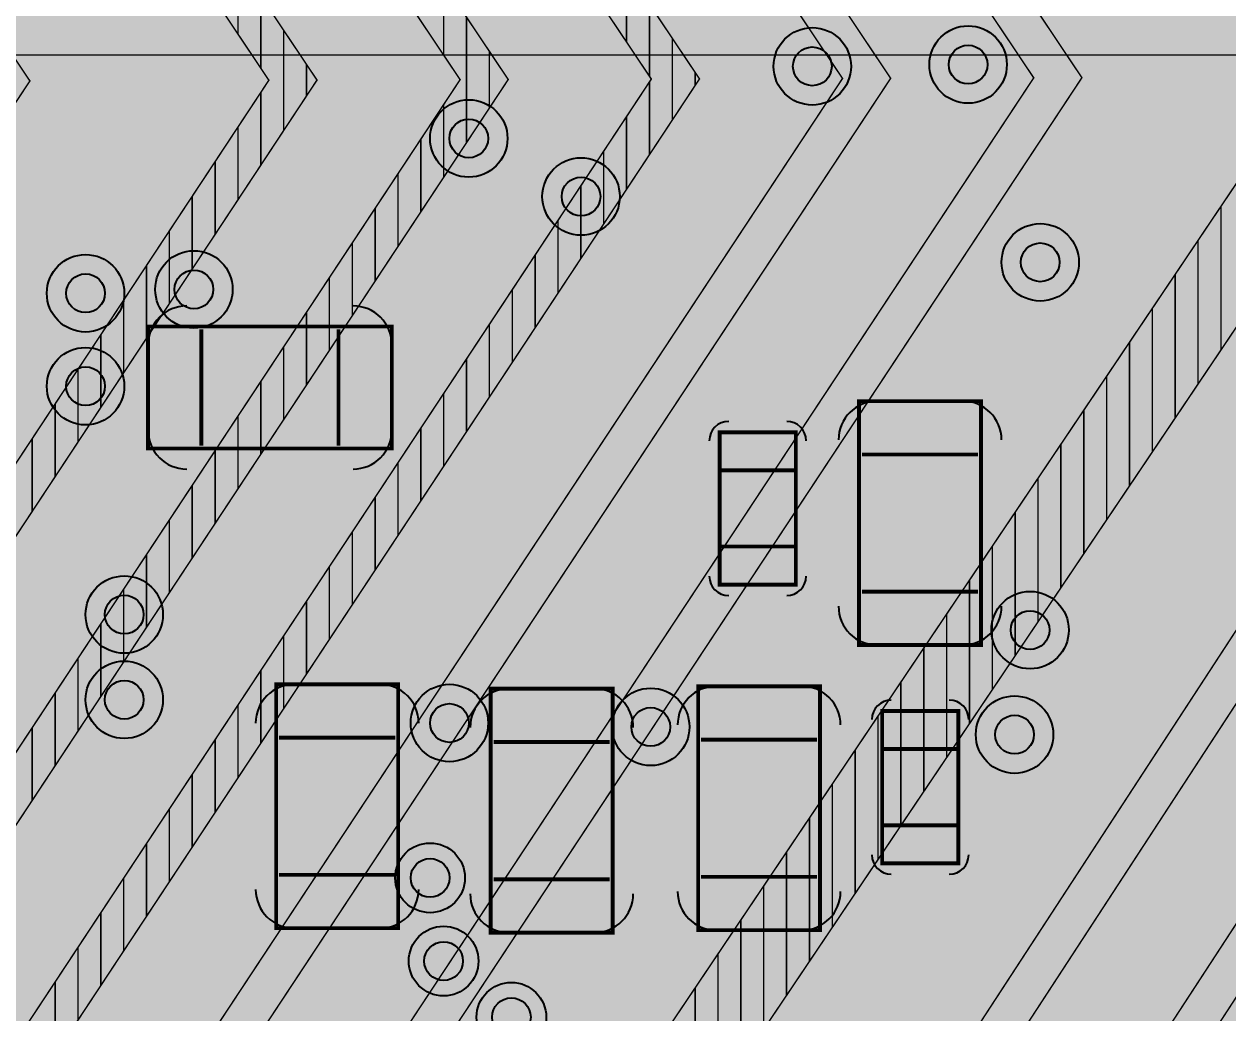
# Model space of a CAD drawing. Extents: x -57 to 2380, y -38 to 1737.
# Drawn here: x 249.1 to 560.1, y 589.1 to 844.5 of the extents above; entities that cross this region are included whole.
import ezdxf

# ---------------------------------------------------------------- set-up
doc = ezdxf.new("R2010")
doc.units = 9
for name, color, linetype, true_color in [('BottomLayer', 7, 'Continuous', 0x0000ff), ('Document', 7, 'Continuous', 0xffffff), ('Hole', 7, 'Continuous', 0x222222), ('Multi-Layer', 7, 'Continuous', 0xc0c0c0), ('TopLayer', 7, 'Continuous', 0xff0000), ('TopSilkLayer', 7, 'Continuous', 0xffff00)]:
    doc.layers.add(name, color=color, linetype=linetype, true_color=true_color)

msp = doc.modelspace()

# ---------------------------------------------------------------- hatches: boundary and pattern name
at = {"layer": 'Document'}
for points in [[(830, 1191.61), (5, 1191.61), (5, 486.61), (830, 486.61)], [(282.5, 907.5), (282.5, 792.5), (342.5, 792.5), (342.5, 907.5)], [(435.14, 770.92), (435.14, 815.92), (410.14, 815.92), (410.14, 770.92)], [(470.14, 770.92), (470.14, 815.92), (445.14, 815.92), (445.14, 770.92)], [(480.14, 815.92), (480.14, 770.92), (505.14, 770.92), (505.14, 815.92)], [(530.14, 815.92), (530.14, 770.92), (555.14, 770.92), (555.14, 815.92)], [(344.29, 733.31), (344.29, 766.97), (280.55, 766.97), (280.55, 733.31)], [(416, 756.08), (382.34, 756.08), (382.34, 692.34), (416, 692.34)], [(549.64, 736.42), (550.89, 736.5), (552.12, 736.74), (553.32, 737.13), (554.45, 737.66), (555.51, 738.33), (556.48, 739.13), (557.34, 740.05), (558.08, 741.07), (558.68, 742.17), (559.15, 743.33), (559.46, 744.55), (559.62, 745.8), (559.62, 747.05), (559.46, 748.3), (559.15, 749.51), (558.68, 750.68), (558.08, 751.78), (557.34, 752.8), (556.48, 753.71), (555.51, 754.51), (554.45, 755.19), (553.32, 755.72), (552.12, 756.11), (550.89, 756.34), (549.64, 756.42), (548.38, 756.34), (547.15, 756.11), (545.96, 755.72), (544.82, 755.19), (543.76, 754.51), (542.79, 753.71), (541.93, 752.8), (541.19, 751.78), (540.59, 750.68), (540.13, 749.51), (539.81, 748.3), (539.66, 747.05), (539.66, 745.8), (539.81, 744.55), (540.13, 743.33), (540.59, 742.17), (541.19, 741.07), (541.93, 740.05), (542.79, 739.13), (543.76, 738.33), (544.82, 737.66), (545.96, 737.13), (547.15, 736.74), (548.38, 736.5)], [(497.94, 747.29), (464.27, 747.29), (464.27, 683.55), (497.94, 683.55)], [(535.58, 728.67), (535.58, 708.98), (561.17, 708.98), (561.17, 728.67)], [(535.58, 691.27), (535.58, 671.58), (561.17, 671.58), (561.17, 691.27)], [(312.64, 610.85), (346.3, 610.85), (346.3, 674.59), (312.64, 674.59)], [(402.79, 673.01), (369.13, 673.01), (369.13, 609.27), (402.79, 609.27)], [(456.36, 673.65), (422.7, 673.65), (422.7, 609.91), (456.36, 609.91)], [(535.58, 653.86), (535.58, 634.18), (561.17, 634.18), (561.17, 653.86)]]:
    msp.add_hatch(color=256, dxfattribs=at).paths.add_polyline_path(points)
at = {"layer": 'TopLayer'}
for points in [[(337.5, 835), (338.1, 834.96), (338.7, 834.85), (339.27, 834.67), (339.82, 834.43), (340.34, 834.11), (340.81, 833.74), (341.24, 833.31), (341.61, 832.84), (341.93, 832.32), (342.17, 831.77), (342.35, 831.19), (342.46, 830.6), (342.5, 830), (342.5, 800), (342.46, 799.4), (342.35, 798.8), (342.17, 798.23), (341.93, 797.67), (341.61, 797.16), (341.24, 796.68), (340.81, 796.26), (340.34, 795.88), (339.82, 795.57), (339.27, 795.32), (338.7, 795.14), (338.1, 795.03), (337.5, 795), (287.5, 795), (286.9, 795.03), (286.3, 795.14), (285.73, 795.32), (285.18, 795.57), (284.66, 795.88), (284.18, 796.26), (283.76, 796.68), (283.38, 797.16), (283.07, 797.67), (282.82, 798.23), (282.64, 798.8), (282.54, 799.4), (282.5, 800), (282.5, 830), (282.54, 830.6), (282.64, 831.19), (282.82, 831.77), (283.07, 832.32), (283.38, 832.84), (283.76, 833.31), (284.18, 833.74), (284.66, 834.11), (285.18, 834.43), (285.73, 834.67), (286.3, 834.85), (286.9, 834.96), (287.5, 835)], [(430.36, 816.08), (430.64, 816.06), (430.91, 816.01), (431.17, 815.93), (431.42, 815.82), (431.65, 815.68), (431.87, 815.51), (432.07, 815.32), (432.23, 815.1), (432.38, 814.86), (432.49, 814.61), (432.57, 814.35), (432.62, 814.08), (432.64, 813.81), (432.64, 803.2), (432.62, 802.92), (432.57, 802.65), (432.49, 802.39), (432.38, 802.14), (432.23, 801.91), (432.07, 801.69), (431.87, 801.5), (431.65, 801.33), (431.42, 801.18), (431.17, 801.07), (430.91, 800.99), (430.64, 800.94), (430.36, 800.92), (414.91, 800.92), (414.64, 800.94), (414.37, 800.99), (414.1, 801.07), (413.85, 801.18), (413.62, 801.33), (413.4, 801.5), (413.21, 801.69), (413.04, 801.91), (412.9, 802.14), (412.78, 802.39), (412.7, 802.65), (412.65, 802.92), (412.64, 803.2), (412.64, 813.81), (412.65, 814.08), (412.7, 814.35), (412.78, 814.61), (412.9, 814.86), (413.04, 815.1), (413.21, 815.32), (413.4, 815.51), (413.62, 815.68), (413.85, 815.82), (414.1, 815.93), (414.37, 816.01), (414.64, 816.06), (414.91, 816.08)], [(465.36, 816.08), (465.64, 816.06), (465.91, 816.01), (466.17, 815.93), (466.42, 815.82), (466.65, 815.68), (466.87, 815.51), (467.07, 815.32), (467.23, 815.1), (467.38, 814.86), (467.49, 814.61), (467.57, 814.35), (467.62, 814.08), (467.64, 813.81), (467.64, 803.2), (467.62, 802.92), (467.57, 802.65), (467.49, 802.39), (467.38, 802.14), (467.23, 801.91), (467.07, 801.69), (466.87, 801.5), (466.65, 801.33), (466.42, 801.18), (466.17, 801.07), (465.91, 800.99), (465.64, 800.94), (465.36, 800.92), (449.91, 800.92), (449.64, 800.94), (449.37, 800.99), (449.1, 801.07), (448.85, 801.18), (448.62, 801.33), (448.4, 801.5), (448.21, 801.69), (448.04, 801.91), (447.9, 802.14), (447.78, 802.39), (447.7, 802.65), (447.65, 802.92), (447.64, 803.2), (447.64, 813.81), (447.65, 814.08), (447.7, 814.35), (447.78, 814.61), (447.9, 814.86), (448.04, 815.1), (448.21, 815.32), (448.4, 815.51), (448.62, 815.68), (448.85, 815.82), (449.1, 815.93), (449.37, 816.01), (449.64, 816.06), (449.91, 816.08)], [(484.91, 800.92), (484.64, 800.94), (484.37, 800.99), (484.1, 801.07), (483.85, 801.18), (483.62, 801.33), (483.4, 801.5), (483.21, 801.69), (483.04, 801.91), (482.9, 802.14), (482.78, 802.39), (482.7, 802.65), (482.65, 802.92), (482.64, 803.2), (482.64, 813.81), (482.65, 814.08), (482.7, 814.35), (482.78, 814.61), (482.9, 814.86), (483.04, 815.1), (483.21, 815.32), (483.4, 815.51), (483.62, 815.68), (483.85, 815.82), (484.1, 815.93), (484.37, 816.01), (484.64, 816.06), (484.91, 816.08), (500.36, 816.08), (500.64, 816.06), (500.91, 816.01), (501.17, 815.93), (501.42, 815.82), (501.65, 815.68), (501.87, 815.51), (502.06, 815.32), (502.23, 815.1), (502.38, 814.86), (502.49, 814.61), (502.57, 814.35), (502.62, 814.08), (502.64, 813.81), (502.64, 803.2), (502.62, 802.92), (502.57, 802.65), (502.49, 802.39), (502.38, 802.14), (502.23, 801.91), (502.06, 801.69), (501.87, 801.5), (501.65, 801.33), (501.42, 801.18), (501.17, 801.07), (500.91, 800.99), (500.64, 800.94), (500.36, 800.92)], [(534.91, 800.92), (534.64, 800.94), (534.37, 800.99), (534.1, 801.07), (533.85, 801.18), (533.62, 801.33), (533.4, 801.5), (533.21, 801.69), (533.04, 801.91), (532.9, 802.14), (532.78, 802.39), (532.7, 802.65), (532.65, 802.92), (532.64, 803.2), (532.64, 813.81), (532.65, 814.08), (532.7, 814.35), (532.78, 814.61), (532.9, 814.86), (533.04, 815.1), (533.21, 815.32), (533.4, 815.51), (533.62, 815.68), (533.85, 815.82), (534.1, 815.93), (534.37, 816.01), (534.64, 816.06), (534.91, 816.08), (550.36, 816.08), (550.64, 816.06), (550.91, 816.01), (551.17, 815.93), (551.42, 815.82), (551.65, 815.68), (551.87, 815.51), (552.06, 815.32), (552.23, 815.1), (552.38, 814.86), (552.49, 814.61), (552.57, 814.35), (552.62, 814.08), (552.64, 813.81), (552.64, 803.2), (552.62, 802.92), (552.57, 802.65), (552.49, 802.39), (552.38, 802.14), (552.23, 801.91), (552.06, 801.69), (551.87, 801.5), (551.65, 801.33), (551.42, 801.18), (551.17, 801.07), (550.91, 800.99), (550.64, 800.94), (550.36, 800.92)], [(430.36, 785.92), (430.64, 785.91), (430.91, 785.86), (431.17, 785.78), (431.42, 785.66), (431.65, 785.52), (431.87, 785.35), (432.07, 785.16), (432.23, 784.94), (432.38, 784.71), (432.49, 784.46), (432.57, 784.19), (432.62, 783.92), (432.64, 783.65), (432.64, 773.04), (432.62, 772.77), (432.57, 772.5), (432.49, 772.23), (432.38, 771.98), (432.23, 771.75), (432.07, 771.53), (431.87, 771.34), (431.65, 771.17), (431.42, 771.03), (431.17, 770.91), (430.91, 770.83), (430.64, 770.78), (430.36, 770.77), (414.91, 770.77), (414.64, 770.78), (414.37, 770.83), (414.1, 770.91), (413.85, 771.03), (413.62, 771.17), (413.4, 771.34), (413.21, 771.53), (413.04, 771.75), (412.9, 771.98), (412.78, 772.23), (412.7, 772.5), (412.65, 772.77), (412.64, 773.04), (412.64, 783.65), (412.65, 783.92), (412.7, 784.19), (412.78, 784.46), (412.9, 784.71), (413.04, 784.94), (413.21, 785.16), (413.4, 785.35), (413.62, 785.52), (413.85, 785.66), (414.1, 785.78), (414.37, 785.86), (414.64, 785.91), (414.91, 785.92)], [(465.36, 785.92), (465.64, 785.91), (465.91, 785.86), (466.17, 785.78), (466.42, 785.66), (466.65, 785.52), (466.87, 785.35), (467.07, 785.16), (467.23, 784.94), (467.38, 784.71), (467.49, 784.46), (467.57, 784.19), (467.62, 783.92), (467.64, 783.65), (467.64, 773.04), (467.62, 772.77), (467.57, 772.5), (467.49, 772.23), (467.38, 771.98), (467.23, 771.75), (467.07, 771.53), (466.87, 771.34), (466.65, 771.17), (466.42, 771.03), (466.17, 770.91), (465.91, 770.83), (465.64, 770.78), (465.36, 770.77), (449.91, 770.77), (449.64, 770.78), (449.37, 770.83), (449.1, 770.91), (448.85, 771.03), (448.62, 771.17), (448.4, 771.34), (448.21, 771.53), (448.04, 771.75), (447.9, 771.98), (447.78, 772.23), (447.7, 772.5), (447.65, 772.77), (447.64, 773.04), (447.64, 783.65), (447.65, 783.92), (447.7, 784.19), (447.78, 784.46), (447.9, 784.71), (448.04, 784.94), (448.21, 785.16), (448.4, 785.35), (448.62, 785.52), (448.85, 785.66), (449.1, 785.78), (449.37, 785.86), (449.64, 785.91), (449.91, 785.92)], [(484.91, 770.77), (484.64, 770.78), (484.37, 770.83), (484.1, 770.91), (483.85, 771.03), (483.62, 771.17), (483.4, 771.34), (483.21, 771.53), (483.04, 771.75), (482.9, 771.98), (482.78, 772.23), (482.7, 772.5), (482.65, 772.77), (482.64, 773.04), (482.64, 783.65), (482.65, 783.92), (482.7, 784.19), (482.78, 784.46), (482.9, 784.71), (483.04, 784.94), (483.21, 785.16), (483.4, 785.35), (483.62, 785.52), (483.85, 785.66), (484.1, 785.78), (484.37, 785.86), (484.64, 785.91), (484.91, 785.92), (500.36, 785.92), (500.64, 785.91), (500.91, 785.86), (501.17, 785.78), (501.42, 785.66), (501.65, 785.52), (501.87, 785.35), (502.06, 785.16), (502.23, 784.94), (502.38, 784.71), (502.49, 784.46), (502.57, 784.19), (502.62, 783.92), (502.64, 783.65), (502.64, 773.04), (502.62, 772.77), (502.57, 772.5), (502.49, 772.23), (502.38, 771.98), (502.23, 771.75), (502.06, 771.53), (501.87, 771.34), (501.65, 771.17), (501.42, 771.03), (501.17, 770.91), (500.91, 770.83), (500.64, 770.78), (500.36, 770.77)], [(534.91, 770.77), (534.64, 770.78), (534.37, 770.83), (534.1, 770.91), (533.85, 771.03), (533.62, 771.17), (533.4, 771.34), (533.21, 771.53), (533.04, 771.75), (532.9, 771.98), (532.78, 772.23), (532.7, 772.5), (532.65, 772.77), (532.64, 773.04), (532.64, 783.65), (532.65, 783.92), (532.7, 784.19), (532.78, 784.46), (532.9, 784.71), (533.04, 784.94), (533.21, 785.16), (533.4, 785.35), (533.62, 785.52), (533.85, 785.66), (534.1, 785.78), (534.37, 785.86), (534.64, 785.91), (534.91, 785.92), (550.36, 785.92), (550.64, 785.91), (550.91, 785.86), (551.17, 785.78), (551.42, 785.66), (551.65, 785.52), (551.87, 785.35), (552.06, 785.16), (552.23, 784.94), (552.38, 784.71), (552.49, 784.46), (552.57, 784.19), (552.62, 783.92), (552.64, 783.65), (552.64, 773.04), (552.62, 772.77), (552.57, 772.5), (552.49, 772.23), (552.38, 771.98), (552.23, 771.75), (552.06, 771.53), (551.87, 771.34), (551.65, 771.17), (551.42, 771.03), (551.17, 770.91), (550.91, 770.83), (550.64, 770.78), (550.36, 770.77)], [(275.24, 762.24), (275.26, 762.66), (275.34, 763.06), (275.46, 763.46), (275.63, 763.83), (275.84, 764.19), (276.1, 764.51), (276.39, 764.81), (276.72, 765.06), (277.07, 765.28), (277.45, 765.45), (277.84, 765.57), (278.25, 765.64), (278.66, 765.67), (299.21, 765.67), (299.62, 765.64), (300.03, 765.57), (300.43, 765.45), (300.8, 765.28), (301.16, 765.06), (301.48, 764.81), (301.78, 764.51), (302.03, 764.19), (302.24, 763.83), (302.41, 763.46), (302.54, 763.06), (302.61, 762.66), (302.64, 762.24), (302.64, 739.09), (302.61, 738.68), (302.54, 738.27), (302.41, 737.88), (302.24, 737.5), (302.03, 737.15), (301.78, 736.82), (301.48, 736.53), (301.16, 736.27), (300.8, 736.06), (300.43, 735.89), (300.03, 735.77), (299.62, 735.69), (299.21, 735.67), (278.66, 735.67), (278.25, 735.69), (277.84, 735.77), (277.45, 735.89), (277.07, 736.06), (276.72, 736.27), (276.39, 736.53), (276.1, 736.82), (275.84, 737.15), (275.63, 737.5), (275.46, 737.88), (275.34, 738.27), (275.26, 738.68), (275.24, 739.09)], [(322.64, 762.24), (322.66, 762.66), (322.74, 763.06), (322.86, 763.46), (323.03, 763.83), (323.24, 764.19), (323.5, 764.51), (323.79, 764.81), (324.12, 765.06), (324.47, 765.28), (324.85, 765.45), (325.24, 765.57), (325.65, 765.64), (326.06, 765.67), (346.61, 765.67), (347.03, 765.64), (347.43, 765.57), (347.83, 765.45), (348.21, 765.28), (348.56, 765.06), (348.88, 764.81), (349.18, 764.51), (349.43, 764.19), (349.65, 763.83), (349.82, 763.46), (349.94, 763.06), (350.01, 762.66), (350.04, 762.24), (350.04, 739.09), (350.01, 738.68), (349.94, 738.27), (349.82, 737.88), (349.65, 737.5), (349.43, 737.15), (349.18, 736.82), (348.88, 736.53), (348.56, 736.27), (348.21, 736.06), (347.83, 735.89), (347.43, 735.77), (347.03, 735.69), (346.61, 735.67), (326.06, 735.67), (325.65, 735.69), (325.24, 735.77), (324.85, 735.89), (324.47, 736.06), (324.12, 736.27), (323.79, 736.53), (323.5, 736.82), (323.24, 737.15), (323.03, 737.5), (322.86, 737.88), (322.74, 738.27), (322.66, 738.68), (322.64, 739.09)], [(387.06, 734.42), (386.65, 734.45), (386.24, 734.52), (385.85, 734.65), (385.47, 734.82), (385.12, 735.03), (384.79, 735.29), (384.5, 735.58), (384.24, 735.9), (384.03, 736.26), (383.86, 736.63), (383.74, 737.03), (383.66, 737.44), (383.64, 737.85), (383.64, 758.4), (383.66, 758.81), (383.74, 759.22), (383.86, 759.61), (384.03, 759.99), (384.24, 760.35), (384.5, 760.67), (384.79, 760.96), (385.12, 761.22), (385.47, 761.43), (385.85, 761.6), (386.24, 761.73), (386.65, 761.8), (387.06, 761.83), (410.21, 761.83), (410.62, 761.8), (411.03, 761.73), (411.43, 761.6), (411.8, 761.43), (412.16, 761.22), (412.48, 760.96), (412.78, 760.67), (413.03, 760.35), (413.24, 759.99), (413.41, 759.61), (413.54, 759.22), (413.61, 758.81), (413.64, 758.4), (413.64, 737.85), (413.61, 737.44), (413.54, 737.03), (413.41, 736.63), (413.24, 736.26), (413.03, 735.9), (412.78, 735.58), (412.48, 735.29), (412.16, 735.03), (411.8, 734.82), (411.43, 734.65), (411.03, 734.52), (410.62, 734.45), (410.21, 734.42)], [(469, 725.64), (468.59, 725.66), (468.18, 725.74), (467.78, 725.86), (467.41, 726.03), (467.05, 726.24), (466.73, 726.5), (466.44, 726.79), (466.18, 727.12), (465.97, 727.47), (465.8, 727.85), (465.67, 728.24), (465.6, 728.65), (465.57, 729.06), (465.57, 749.61), (465.6, 750.03), (465.67, 750.43), (465.8, 750.83), (465.97, 751.2), (466.18, 751.56), (466.44, 751.88), (466.73, 752.18), (467.05, 752.43), (467.41, 752.65), (467.78, 752.82), (468.18, 752.94), (468.59, 753.01), (469, 753.04), (492.15, 753.04), (492.56, 753.01), (492.97, 752.94), (493.36, 752.82), (493.74, 752.65), (494.09, 752.43), (494.42, 752.18), (494.71, 751.88), (494.97, 751.56), (495.18, 751.2), (495.35, 750.83), (495.47, 750.43), (495.55, 750.03), (495.57, 749.61), (495.57, 729.06), (495.55, 728.65), (495.47, 728.24), (495.35, 727.85), (495.18, 727.47), (494.97, 727.12), (494.71, 726.79), (494.42, 726.5), (494.09, 726.24), (493.74, 726.03), (493.36, 725.86), (492.97, 725.74), (492.56, 725.66), (492.15, 725.64)], [(430.91, 726.92), (430.64, 726.94), (430.37, 726.99), (430.1, 727.07), (429.85, 727.18), (429.62, 727.33), (429.4, 727.5), (429.21, 727.69), (429.04, 727.91), (428.9, 728.14), (428.78, 728.39), (428.7, 728.65), (428.65, 728.92), (428.64, 729.2), (428.64, 739.81), (428.65, 740.08), (428.7, 740.35), (428.78, 740.61), (428.9, 740.86), (429.04, 741.1), (429.21, 741.32), (429.4, 741.51), (429.62, 741.68), (429.85, 741.82), (430.1, 741.93), (430.37, 742.02), (430.64, 742.06), (430.91, 742.08), (446.36, 742.08), (446.64, 742.06), (446.91, 742.02), (447.17, 741.93), (447.42, 741.82), (447.65, 741.68), (447.87, 741.51), (448.07, 741.32), (448.23, 741.1), (448.38, 740.86), (448.49, 740.61), (448.57, 740.35), (448.62, 740.08), (448.64, 739.81), (448.64, 729.2), (448.62, 728.92), (448.57, 728.65), (448.49, 728.39), (448.38, 728.14), (448.23, 727.91), (448.07, 727.69), (447.87, 727.5), (447.65, 727.33), (447.42, 727.18), (447.17, 727.07), (446.91, 726.99), (446.64, 726.94), (446.36, 726.92)], [(569.64, 729.65), (569.64, 708), (529.64, 708), (529.64, 729.65)], [(387.06, 687.02), (386.65, 687.05), (386.24, 687.12), (385.85, 687.24), (385.47, 687.41), (385.12, 687.63), (384.79, 687.88), (384.5, 688.18), (384.24, 688.5), (384.03, 688.86), (383.86, 689.23), (383.74, 689.63), (383.66, 690.03), (383.64, 690.45), (383.64, 711), (383.66, 711.41), (383.74, 711.82), (383.86, 712.21), (384.03, 712.59), (384.24, 712.94), (384.5, 713.27), (384.79, 713.56), (385.12, 713.82), (385.47, 714.03), (385.85, 714.2), (386.24, 714.32), (386.65, 714.4), (387.06, 714.42), (410.21, 714.42), (410.62, 714.4), (411.03, 714.32), (411.43, 714.2), (411.8, 714.03), (412.16, 713.82), (412.48, 713.56), (412.78, 713.27), (413.03, 712.94), (413.24, 712.59), (413.41, 712.21), (413.54, 711.82), (413.61, 711.41), (413.64, 711), (413.64, 690.45), (413.61, 690.03), (413.54, 689.63), (413.41, 689.23), (413.24, 688.86), (413.03, 688.5), (412.78, 688.18), (412.48, 687.88), (412.16, 687.63), (411.8, 687.41), (411.43, 687.24), (411.03, 687.12), (410.62, 687.05), (410.21, 687.02)], [(430.91, 696.77), (430.64, 696.78), (430.37, 696.83), (430.1, 696.91), (429.85, 697.03), (429.62, 697.17), (429.4, 697.34), (429.21, 697.53), (429.04, 697.75), (428.9, 697.98), (428.78, 698.23), (428.7, 698.5), (428.65, 698.77), (428.64, 699.04), (428.64, 709.65), (428.65, 709.92), (428.7, 710.19), (428.78, 710.46), (428.9, 710.71), (429.04, 710.94), (429.21, 711.16), (429.4, 711.35), (429.62, 711.52), (429.85, 711.66), (430.1, 711.78), (430.37, 711.86), (430.64, 711.91), (430.91, 711.92), (446.36, 711.92), (446.64, 711.91), (446.91, 711.86), (447.17, 711.78), (447.42, 711.66), (447.65, 711.52), (447.87, 711.35), (448.07, 711.16), (448.23, 710.94), (448.38, 710.71), (448.49, 710.46), (448.57, 710.19), (448.62, 709.92), (448.64, 709.65), (448.64, 699.04), (448.62, 698.77), (448.57, 698.5), (448.49, 698.23), (448.38, 697.98), (448.23, 697.75), (448.07, 697.53), (447.87, 697.34), (447.65, 697.17), (447.42, 697.03), (447.17, 696.91), (446.91, 696.83), (446.64, 696.78), (446.36, 696.77)], [(469, 678.23), (468.59, 678.26), (468.18, 678.33), (467.78, 678.46), (467.41, 678.63), (467.05, 678.84), (466.73, 679.1), (466.44, 679.39), (466.18, 679.71), (465.97, 680.07), (465.8, 680.45), (465.67, 680.84), (465.6, 681.25), (465.57, 681.66), (465.57, 702.21), (465.6, 702.62), (465.67, 703.03), (465.8, 703.43), (465.97, 703.8), (466.18, 704.16), (466.44, 704.48), (466.73, 704.77), (467.05, 705.03), (467.41, 705.24), (467.78, 705.41), (468.18, 705.54), (468.59, 705.61), (469, 705.64), (492.15, 705.64), (492.56, 705.61), (492.97, 705.54), (493.36, 705.41), (493.74, 705.24), (494.09, 705.03), (494.42, 704.77), (494.71, 704.48), (494.97, 704.16), (495.18, 703.8), (495.35, 703.43), (495.47, 703.03), (495.55, 702.62), (495.57, 702.21), (495.57, 681.66), (495.55, 681.25), (495.47, 680.84), (495.35, 680.45), (495.18, 680.07), (494.97, 679.71), (494.71, 679.39), (494.42, 679.1), (494.09, 678.84), (493.74, 678.63), (493.36, 678.46), (492.97, 678.33), (492.56, 678.26), (492.15, 678.23)], [(569.64, 692.25), (569.64, 670.6), (529.64, 670.6), (529.64, 692.25)], [(341.57, 679.9), (341.99, 679.88), (342.39, 679.8), (342.79, 679.68), (343.17, 679.51), (343.52, 679.29), (343.85, 679.04), (344.14, 678.75), (344.39, 678.42), (344.61, 678.07), (344.78, 677.69), (344.9, 677.29), (344.97, 676.89), (345, 676.48), (345, 655.92), (344.97, 655.51), (344.9, 655.1), (344.78, 654.71), (344.61, 654.33), (344.39, 653.98), (344.14, 653.65), (343.85, 653.36), (343.52, 653.11), (343.17, 652.89), (342.79, 652.72), (342.39, 652.6), (341.99, 652.52), (341.57, 652.5), (318.42, 652.5), (318.01, 652.52), (317.6, 652.6), (317.21, 652.72), (316.83, 652.89), (316.48, 653.11), (316.15, 653.36), (315.86, 653.65), (315.61, 653.98), (315.39, 654.33), (315.22, 654.71), (315.1, 655.1), (315.02, 655.51), (315, 655.92), (315, 676.48), (315.02, 676.89), (315.1, 677.29), (315.22, 677.69), (315.39, 678.07), (315.61, 678.42), (315.86, 678.75), (316.15, 679.04), (316.48, 679.29), (316.83, 679.51), (317.21, 679.68), (317.6, 679.8), (318.01, 679.88), (318.42, 679.9)], [(373.85, 651.36), (373.44, 651.39), (373.03, 651.46), (372.64, 651.58), (372.26, 651.75), (371.9, 651.97), (371.58, 652.22), (371.29, 652.51), (371.03, 652.84), (370.82, 653.19), (370.65, 653.57), (370.52, 653.97), (370.45, 654.37), (370.42, 654.79), (370.42, 675.34), (370.45, 675.75), (370.52, 676.16), (370.65, 676.55), (370.82, 676.93), (371.03, 677.28), (371.29, 677.61), (371.58, 677.9), (371.9, 678.16), (372.26, 678.37), (372.64, 678.54), (373.03, 678.66), (373.44, 678.74), (373.85, 678.76), (397, 678.76), (397.41, 678.74), (397.82, 678.66), (398.21, 678.54), (398.59, 678.37), (398.94, 678.16), (399.27, 677.9), (399.56, 677.61), (399.82, 677.28), (400.03, 676.93), (400.2, 676.55), (400.32, 676.16), (400.4, 675.75), (400.42, 675.34), (400.42, 654.79), (400.4, 654.37), (400.32, 653.97), (400.2, 653.57), (400.03, 653.19), (399.82, 652.84), (399.56, 652.51), (399.27, 652.22), (398.94, 651.97), (398.59, 651.75), (398.21, 651.58), (397.82, 651.46), (397.41, 651.39), (397, 651.36)], [(427.42, 652), (427.01, 652.02), (426.6, 652.1), (426.21, 652.22), (425.83, 652.39), (425.48, 652.61), (425.15, 652.86), (424.86, 653.15), (424.61, 653.48), (424.39, 653.83), (424.22, 654.21), (424.1, 654.6), (424.02, 655.01), (424, 655.42), (424, 675.98), (424.02, 676.39), (424.1, 676.79), (424.22, 677.19), (424.39, 677.57), (424.61, 677.92), (424.86, 678.25), (425.15, 678.54), (425.48, 678.79), (425.83, 679.01), (426.21, 679.18), (426.6, 679.3), (427.01, 679.38), (427.42, 679.4), (450.57, 679.4), (450.99, 679.38), (451.39, 679.3), (451.79, 679.18), (452.17, 679.01), (452.52, 678.79), (452.85, 678.54), (453.14, 678.25), (453.39, 677.92), (453.61, 677.57), (453.78, 677.19), (453.9, 676.79), (453.97, 676.39), (454, 675.98), (454, 655.42), (453.97, 655.01), (453.9, 654.6), (453.78, 654.21), (453.61, 653.83), (453.39, 653.48), (453.14, 653.15), (452.85, 652.86), (452.52, 652.61), (452.17, 652.39), (451.79, 652.22), (451.39, 652.1), (450.99, 652.02), (450.57, 652)], [(488.36, 670.08), (488.64, 670.06), (488.91, 670.02), (489.17, 669.93), (489.42, 669.82), (489.65, 669.68), (489.87, 669.51), (490.07, 669.32), (490.23, 669.1), (490.38, 668.86), (490.49, 668.61), (490.57, 668.35), (490.62, 668.08), (490.64, 667.81), (490.64, 657.2), (490.62, 656.92), (490.57, 656.65), (490.49, 656.39), (490.38, 656.14), (490.23, 655.91), (490.07, 655.69), (489.87, 655.5), (489.65, 655.33), (489.42, 655.18), (489.17, 655.07), (488.91, 654.99), (488.64, 654.94), (488.36, 654.92), (472.91, 654.92), (472.64, 654.94), (472.37, 654.99), (472.1, 655.07), (471.85, 655.18), (471.62, 655.33), (471.4, 655.5), (471.21, 655.69), (471.04, 655.91), (470.9, 656.14), (470.78, 656.39), (470.7, 656.65), (470.65, 656.92), (470.64, 657.2), (470.64, 667.81), (470.65, 668.08), (470.7, 668.35), (470.78, 668.61), (470.9, 668.86), (471.04, 669.1), (471.21, 669.32), (471.4, 669.51), (471.62, 669.68), (471.85, 669.82), (472.1, 669.93), (472.37, 670.02), (472.64, 670.06), (472.91, 670.08)], [(569.64, 654.85), (569.64, 633.2), (529.64, 633.2), (529.64, 654.85)], [(488.36, 639.92), (488.64, 639.91), (488.91, 639.86), (489.17, 639.78), (489.42, 639.66), (489.65, 639.52), (489.87, 639.35), (490.07, 639.16), (490.23, 638.94), (490.38, 638.71), (490.49, 638.46), (490.57, 638.19), (490.62, 637.92), (490.64, 637.65), (490.64, 627.04), (490.62, 626.77), (490.57, 626.5), (490.49, 626.23), (490.38, 625.98), (490.23, 625.75), (490.07, 625.53), (489.87, 625.34), (489.65, 625.17), (489.42, 625.03), (489.17, 624.91), (488.91, 624.83), (488.64, 624.78), (488.36, 624.77), (472.91, 624.77), (472.64, 624.78), (472.37, 624.83), (472.1, 624.91), (471.85, 625.03), (471.62, 625.17), (471.4, 625.34), (471.21, 625.53), (471.04, 625.75), (470.9, 625.98), (470.78, 626.23), (470.7, 626.5), (470.65, 626.77), (470.64, 627.04), (470.64, 637.65), (470.65, 637.92), (470.7, 638.19), (470.78, 638.46), (470.9, 638.71), (471.04, 638.94), (471.21, 639.16), (471.4, 639.35), (471.62, 639.52), (471.85, 639.66), (472.1, 639.78), (472.37, 639.86), (472.64, 639.91), (472.91, 639.92)], [(341.57, 632.5), (341.99, 632.47), (342.39, 632.4), (342.79, 632.28), (343.17, 632.11), (343.52, 631.89), (343.85, 631.64), (344.14, 631.34), (344.39, 631.02), (344.61, 630.67), (344.78, 630.29), (344.9, 629.89), (344.97, 629.49), (345, 629.07), (345, 608.52), (344.97, 608.11), (344.9, 607.7), (344.78, 607.31), (344.61, 606.93), (344.39, 606.58), (344.14, 606.25), (343.85, 605.96), (343.52, 605.7), (343.17, 605.49), (342.79, 605.32), (342.39, 605.2), (341.99, 605.12), (341.57, 605.1), (318.42, 605.1), (318.01, 605.12), (317.6, 605.2), (317.21, 605.32), (316.83, 605.49), (316.48, 605.7), (316.15, 605.96), (315.86, 606.25), (315.61, 606.58), (315.39, 606.93), (315.22, 607.31), (315.1, 607.7), (315.02, 608.11), (315, 608.52), (315, 629.07), (315.02, 629.49), (315.1, 629.89), (315.22, 630.29), (315.39, 630.67), (315.61, 631.02), (315.86, 631.34), (316.15, 631.64), (316.48, 631.89), (316.83, 632.11), (317.21, 632.28), (317.6, 632.4), (318.01, 632.47), (318.42, 632.5)], [(373.85, 603.96), (373.44, 603.98), (373.03, 604.06), (372.64, 604.18), (372.26, 604.35), (371.9, 604.57), (371.58, 604.82), (371.29, 605.11), (371.03, 605.44), (370.82, 605.79), (370.65, 606.17), (370.52, 606.56), (370.45, 606.97), (370.42, 607.38), (370.42, 627.94), (370.45, 628.35), (370.52, 628.76), (370.65, 629.15), (370.82, 629.53), (371.03, 629.88), (371.29, 630.21), (371.58, 630.5), (371.9, 630.75), (372.26, 630.97), (372.64, 631.14), (373.03, 631.26), (373.44, 631.34), (373.85, 631.36), (397, 631.36), (397.41, 631.34), (397.82, 631.26), (398.21, 631.14), (398.59, 630.97), (398.94, 630.75), (399.27, 630.5), (399.56, 630.21), (399.82, 629.88), (400.03, 629.53), (400.2, 629.15), (400.32, 628.76), (400.4, 628.35), (400.42, 627.94), (400.42, 607.38), (400.4, 606.97), (400.32, 606.56), (400.2, 606.17), (400.03, 605.79), (399.82, 605.44), (399.56, 605.11), (399.27, 604.82), (398.94, 604.57), (398.59, 604.35), (398.21, 604.18), (397.82, 604.06), (397.41, 603.98), (397, 603.96)], [(427.42, 604.6), (427.01, 604.62), (426.6, 604.7), (426.21, 604.82), (425.83, 604.99), (425.48, 605.2), (425.15, 605.46), (424.86, 605.75), (424.61, 606.08), (424.39, 606.43), (424.22, 606.81), (424.1, 607.2), (424.02, 607.61), (424, 608.02), (424, 628.57), (424.02, 628.99), (424.1, 629.39), (424.22, 629.79), (424.39, 630.17), (424.61, 630.52), (424.86, 630.84), (425.15, 631.14), (425.48, 631.39), (425.83, 631.61), (426.21, 631.78), (426.6, 631.9), (427.01, 631.97), (427.42, 632), (450.57, 632), (450.99, 631.97), (451.39, 631.9), (451.79, 631.78), (452.17, 631.61), (452.52, 631.39), (452.85, 631.14), (453.14, 630.84), (453.39, 630.52), (453.61, 630.17), (453.78, 629.79), (453.9, 629.39), (453.97, 628.99), (454, 628.57), (454, 608.02), (453.97, 607.61), (453.9, 607.2), (453.78, 606.81), (453.61, 606.43), (453.39, 606.08), (453.14, 605.75), (452.85, 605.46), (452.52, 605.2), (452.17, 604.99), (451.79, 604.82), (451.39, 604.7), (450.99, 604.62), (450.57, 604.6)]]:
    msp.add_hatch(color=256, dxfattribs=at).paths.add_polyline_path(points)

# ---------------------------------------------------------------- linework, layer by layer
at = {"layer": 'BottomLayer'}
for points, const_width in [([(511.64, 783), (463, 783), (458, 778), (385, 778), (365, 778), (359.5, 783.5), (339, 804), (339, 836), (339, 921), (356, 938)], 12), ([(275, 670), (275, 692), (262.98, 692)], 25)]:
    msp.add_lwpolyline(points, dxfattribs=dict(at, const_width=const_width))
at = {"layer": 'Document'}
for points, const_width in [([(5.07, 1381.71), (374.19, 830.22), (9.05, 277.28)], 0.39), ([(-0.54, 281.55), (361.76, 830.18), (-0.54, 1371.48)], 0.39), ([(66.36, 308.21), (411.16, 830.34), (62.8, 1350.78)], 0.39), ([(82.19, 1340.42), (423.6, 830.38), (85.61, 318.57)], 0.39), ([(127.21, 549.66), (156.73, 594.37), (168.54, 612.26), (180.36, 630.15), (192.17, 648.03), (203.98, 665.92), (221.69, 692.75), (233.51, 710.63), (245.32, 728.52), (257.13, 746.41), (268.94, 764.29), (286.65, 791.12), (298.47, 809.01), (310.28, 826.89), (312.35, 830.04), (-0.54, 1297.52)], 0.39), ([(319.35, 442.31), (579.8, 829.38), (313.82, 1224.54)], 0.39), ([(263.03, 587.24), (268.94, 596.18), (274.84, 605.12), (280.75, 614.06), (423.6, 830.38), (404.76, 858.51), (392.95, 876.16), (381.14, 893.81), (369.33, 911.45), (357.52, 929.1), (327.99, 973.21), (316.18, 990.85), (286.65, 1034.97), (268.94, 1061.43), (257.13, 1079.08), (227.6, 1123.19)], 0.39), ([(74.06, 1093.63), (91.77, 1067.16), (97.68, 1058.34), (115.4, 1031.87), (133.11, 1005.41), (139.02, 996.58), (150.83, 978.94), (156.73, 970.12), (174.45, 943.65), (180.36, 934.83), (192.17, 917.18), (198.07, 908.36), (215.79, 881.89), (221.69, 873.07), (233.51, 855.42), (250.62, 829.85), (250.62, 829.85), (56.34, 535.65)], 0.39), ([(404.76, 1089.43), (579.8, 829.38), (564.21, 806.22), (546.5, 779.89), (540.59, 771.12), (522.87, 744.79), (516.97, 736.01), (499.25, 709.68), (481.54, 683.35), (463.82, 657.02), (446.1, 630.69), (428.39, 604.36), (410.67, 578.03), (392.95, 551.7), (375.24, 525.37), (357.52, 499.04), (351.62, 490.27), (333.9, 463.94), (319.35, 442.31), (344.23, 442.32)], 0.39), ([(239.41, 1086.93), (257.13, 1060.46), (268.94, 1042.81), (286.65, 1016.35), (304.37, 989.88), (322.09, 963.41), (339.8, 936.94), (345.71, 928.12), (357.52, 910.48), (375.24, 884.01), (392.95, 857.54), (410.67, 831.07), (411.16, 830.34), (410.67, 829.59), (392.95, 802.76), (375.24, 775.93), (369.33, 766.99), (357.52, 749.11), (316.18, 686.51), (298.47, 659.68), (280.75, 632.86), (263.03, 606.03), (257.13, 597.09), (245.32, 579.2)], 0.39), ([(209.88, 581.41), (227.6, 608.23), (268.94, 670.83), (280.75, 688.72), (322.09, 751.32), (374.19, 830.22), (363.43, 846.31), (345.71, 872.77), (316.18, 916.89), (298.47, 943.36), (268.94, 987.47), (251.22, 1013.94), (221.69, 1058.06), (203.98, 1084.53)], 0.39), ([(221.69, 1039.44), (251.22, 995.32), (257.13, 986.5), (280.75, 951.21), (286.65, 942.39), (292.56, 933.56), (310.28, 907.09), (316.18, 898.27), (322.09, 889.45), (327.99, 880.62), (345.71, 854.15), (361.76, 830.18), (351.62, 814.82), (345.71, 805.88), (339.8, 796.94), (322.09, 770.11), (310.28, 752.22), (304.37, 743.28), (286.65, 716.45), (268.94, 689.63), (251.22, 662.8), (233.51, 635.97)], 0.39), ([(245.32, 948.81), (257.13, 931.16), (268.94, 913.52), (280.75, 895.87), (292.56, 878.22), (304.37, 860.58), (316.18, 842.93), (322.87, 832.94), (322.87, 832.94), (324.79, 830.08), (316.18, 817.04), (298.47, 790.21), (292.56, 781.27), (274.84, 754.44), (257.13, 727.61), (239.41, 700.78)], 0.39), ([(304.37, 841.96), (304.37, 860.58)], 0.39), ([(404.76, 839.9), (404.76, 858.51)], 0.39), ([(357.52, 836.51), (357.52, 855.13)], 0.39), ([(310.28, 833.14), (310.28, 851.75)], 0.39), ([(410.67, 831.07), (410.67, 849.69)], 0.39), ([(363.43, 813.91), (363.43, 846.31)], 0.39), ([(316.18, 817.04), (316.18, 842.93)], 0.39), ([(416.58, 819.74), (416.58, 840.87)], 0.39), ([(-0.4, 836.56), (2283.06, 836.56)], 0.39), ([(369.33, 822.86), (369.33, 837.48)], 0.39), ([(322.09, 825.99), (322.09, 834.11)], 0.39), ([(422.48, 828.68), (422.48, 832.05)], 0.39), ([(410.67, 810.8), (410.67, 829.59)], 0.39), ([(310.28, 808.1), (310.28, 826.89)], 0.39), ([(357.52, 804.97), (357.52, 823.77)], 0.39), ([(304.37, 799.16), (304.37, 817.95)], 0.39), ([(404.76, 801.85), (404.76, 820.65)], 0.39), ([(351.62, 796.03), (351.62, 814.82)], 0.39), ([(398.86, 792.91), (398.86, 811.7)], 0.39), ([(298.47, 790.21), (298.47, 809.01)], 0.39), ([(838.76, 444.64), (592.29, 810.82), (344.23, 442.32)], 0.39), ([(434.29, 576.11), (446.1, 593.65), (457.91, 611.2), (469.73, 628.74), (481.54, 646.29), (493.35, 663.83), (499.25, 672.61), (511.06, 690.15), (522.87, 707.7), (534.69, 725.24), (592.29, 810.82)], 0.39), ([(345.71, 787.09), (345.71, 805.88)], 0.39), ([(392.95, 783.97), (392.95, 802.76)], 0.39), ([(292.56, 781.27), (292.56, 800.06)], 0.39), ([(339.8, 778.14), (339.8, 796.94)], 0.39), ([(558.31, 760.33), (558.31, 797.45)], 0.39), ([(387.05, 775.03), (387.05, 793.82)], 0.39), ([(286.65, 772.33), (286.65, 791.12)], 0.39), ([(333.9, 769.2), (333.9, 787.99)], 0.39), ([(552.4, 751.56), (552.4, 788.67)], 0.39), ([(381.14, 766.08), (381.14, 784.88)], 0.39), ([(280.75, 763.38), (280.75, 782.18)], 0.39), ([(327.99, 760.26), (327.99, 779.05)], 0.39), ([(546.5, 742.79), (546.5, 779.89)], 0.39), ([(375.24, 757.14), (375.24, 775.93)], 0.39), ([(274.84, 754.44), (274.84, 773.24)], 0.39), ([(540.59, 734.01), (540.59, 771.12)], 0.39), ([(322.09, 751.32), (322.09, 770.11)], 0.39), ([(294.92, 765.67), (294.92, 735.67)], 1), ([(330.35, 765.67), (330.35, 735.67)], 1), ([(369.33, 748.2), (369.33, 766.99)], 0.39), ([(268.94, 745.5), (268.94, 764.29)], 0.39), ([(534.69, 725.24), (534.69, 762.34)], 0.39), ([(316.18, 742.37), (316.18, 761.17)], 0.39), ([(363.43, 739.26), (363.43, 758.05)], 0.39), ([(263.03, 736.55), (263.03, 755.35)], 0.39), ([(528.78, 716.47), (528.78, 753.57)], 0.39), ([(310.28, 733.43), (310.28, 752.22)], 0.39), ([(257.13, 727.61), (257.13, 746.41)], 0.39), ([(357.52, 730.31), (357.52, 749.11)], 0.39), ([(304.37, 724.49), (304.37, 743.28)], 0.39), ([(522.87, 707.7), (522.87, 744.79)], 0.39), ([(351.62, 721.37), (351.62, 740.16)], 0.39), ([(251.22, 718.67), (251.22, 737.46)], 0.39), ([(298.47, 715.55), (298.47, 734.34)], 0.39), ([(516.97, 698.92), (516.97, 736.01)], 0.39), ([(562.73, 625.42), (562.73, 732.42)], 6), ([(345.71, 712.43), (345.71, 731.22)], 0.39), ([(465.57, 733.35), (495.57, 733.35)], 1), ([(428.79, 729.27), (448.48, 729.27)], 1), ([(292.56, 706.6), (292.56, 725.4)], 0.39), ([(511.06, 690.15), (511.06, 727.24)], 0.39), ([(339.8, 703.49), (339.8, 722.28)], 0.39), ([(505.16, 681.38), (505.16, 718.46)], 0.39), ([(286.65, 697.66), (286.65, 716.45)], 0.39), ([(333.9, 694.54), (333.9, 713.34)], 0.39), ([(428.79, 709.58), (448.48, 709.58)], 1), ([(499.25, 672.61), (499.25, 709.68)], 0.39), ([(280.75, 688.72), (280.75, 707.51)], 0.39), ([(327.99, 685.6), (327.99, 704.39)], 0.39), ([(493.35, 663.83), (493.35, 700.91)], 0.39), ([(274.84, 679.77), (274.84, 698.57)], 0.39), ([(465.57, 697.92), (495.57, 697.92)], 1), ([(322.09, 676.66), (322.09, 695.45)], 0.39), ([(487.44, 655.06), (487.44, 692.13)], 0.39), ([(268.94, 670.83), (268.94, 689.63)], 0.39), ([(316.18, 667.72), (316.18, 686.51)], 0.39), ([(481.54, 646.29), (481.54, 683.35)], 0.39), ([(263.03, 661.89), (263.03, 680.68)], 0.39), ([(310.28, 658.78), (310.28, 677.57)], 0.39), ([(257.13, 652.95), (257.13, 671.74)], 0.39), ([(475.63, 637.51), (475.63, 674.58)], 0.39), ([(304.37, 649.83), (304.37, 668.63)], 0.39), ([(469.73, 628.74), (469.73, 665.8)], 0.39), ([(251.22, 644), (251.22, 662.8)], 0.39), ([(298.47, 640.89), (298.47, 659.68)], 0.39), ([(345, 660.22), (315, 660.22)], 1), ([(370.42, 659.08), (400.42, 659.08)], 1), ([(424, 659.72), (454, 659.72)], 1), ([(463.82, 619.97), (463.82, 657.02)], 0.39), ([(490.48, 657.27), (470.79, 657.27)], 1), ([(292.56, 631.95), (292.56, 650.74)], 0.39), ([(457.91, 611.2), (457.91, 648.25)], 0.39), ([(286.65, 623.01), (286.65, 641.8)], 0.39), ([(452.01, 602.42), (452.01, 639.47)], 0.39), ([(490.48, 637.58), (470.79, 637.58)], 1), ([(280.75, 614.06), (280.75, 632.86)], 0.39), ([(446.1, 593.65), (446.1, 630.69)], 0.39), ([(345, 624.78), (315, 624.78)], 1), ([(274.84, 605.12), (274.84, 623.91)], 0.39), ([(370.42, 623.64), (400.42, 623.64)], 1), ([(424, 624.28), (454, 624.28)], 1), ([(440.2, 584.88), (440.2, 621.92)], 0.39), ([(268.94, 596.18), (268.94, 614.97)], 0.39), ([(434.29, 576.11), (434.29, 613.14)], 0.39), ([(263.03, 587.24), (263.03, 606.03)], 0.39), ([(428.39, 567.33), (428.39, 604.36)], 0.39), ([(257.13, 578.29), (257.13, 597.09)], 0.39), ([(422.48, 558.56), (422.48, 595.59)], 0.39)]:
    msp.add_lwpolyline(points, dxfattribs=dict(at, const_width=const_width))
for points, const_width in [([(401.89, 1309.51), (593.49, 1019.54), (782.99, 1309.51), (1045.88, 1309.51), (727.92, 830.6), (1045.63, 349.48), (786.61, 349.48), (593.91, 641.68), (403.25, 349.48), (142.92, 349.48), (460.55, 830.49), (139.94, 1309.51), (401.89, 1309.51)], 0.39), ([(162.17, 359.84), (397.64, 359.84), (593.86, 660.56), (792.19, 359.84), (1026.38, 359.84), (715.5, 830.62), (1026.58, 1299.15), (788.59, 1299.15), (593.54, 1000.69), (396.32, 1299.15), (159.33, 1299.15), (472.99, 830.53), (162.17, 359.84)], 0.39), ([(379.52, 1268.23), (593.5, 944.39), (805.15, 1268.23), (968.75, 1268.23), (678.24, 830.66), (968.72, 390.77), (808.67, 390.77), (593.54, 716.95), (380.72, 390.77), (219.47, 390.77), (509.95, 830.65), (217.07, 1268.23), (379.52, 1268.23)], 0.39), ([(238.73, 401.13), (375.11, 401.13), (593.5, 735.83), (814.25, 401.13), (949.47, 401.13), (667.71, 827.81), (665.82, 830.67), (949.44, 1257.87), (810.75, 1257.87), (593.54, 925.53), (373.95, 1257.87), (236.46, 1257.87), (522.39, 830.69), (238.73, 401.13)], 0.39), ([(281.14, 766.42), (344.13, 766.42), (344.13, 734.92), (281.14, 734.92), (281.14, 766.42)], 1), ([(464.83, 684.14), (464.83, 747.13), (496.32, 747.13), (496.32, 684.14), (464.83, 684.14)], 1), ([(428.79, 699.74), (428.79, 709.58), (428.79, 729.27), (428.79, 739.11), (448.48, 739.11), (448.48, 729.27), (448.48, 709.58), (448.48, 699.74), (428.79, 699.74)], 1), ([(345.75, 673.99), (345.75, 611), (314.25, 611), (314.25, 673.99), (345.75, 673.99)], 1), ([(369.68, 609.86), (369.68, 672.86), (401.17, 672.86), (401.17, 609.86), (369.68, 609.86)], 1), ([(423.25, 610.5), (423.25, 673.49), (454.75, 673.49), (454.75, 610.5), (423.25, 610.5)], 1), ([(490.48, 667.11), (490.48, 657.27), (490.48, 637.58), (490.48, 627.74), (470.79, 627.74), (470.79, 637.58), (470.79, 657.27), (470.79, 667.11), (490.48, 667.11)], 1)]:
    msp.add_lwpolyline(points, close=True, dxfattribs=dict(at, const_width=const_width))
at = {"layer": 'Hole'}
for centre in [(452.75, 833.62), (493, 834.08), (364, 815), (393, 800), (511.64, 783), (293, 776), (265, 775), (265, 751), (275, 692), (509, 688), (275, 670), (359, 664), (411, 663), (505, 661), (354, 624), (357.5, 602.5), (375, 588)]:
    msp.add_circle(centre, 5, dxfattribs=at)
at = {"layer": 'Multi-Layer'}
for centre, radius in [((452.75, 833.62), 10), ((493, 834.08), 10), ((364, 815), 10), ((393, 800), 10), ((511.64, 783), 10), ((265, 775), 10), ((293, 776), 10), ((265, 751), 10), ((275, 692), 10), ((509, 688), 10), ((275, 670), 10), ((359, 664), 10), ((411, 663), 10), ((505, 661), 10), ((354, 624), 9), ((357.5, 602.5), 9), ((375, 588), 9)]:
    msp.add_circle(centre, radius, dxfattribs=at)
at = {"layer": 'TopLayer'}
for points, const_width in [([(422.64, 808.5), (422.64, 843.64), (433.11, 854.11), (433.11, 865.35)], 12), ([(492.16, 865.35), (493, 864.52), (493, 834.08), (542.08, 834.08), (548, 840)], 15), ([(452.79, 865.35), (452.79, 833.66)], 10), ([(472.48, 865.35), (472.48, 816), (472.48, 815.02), (472.48, 809.02), (473, 808.5)], 6), ([(452.79, 833.66), (452.75, 833.62)], 6), ([(364, 815), (364, 778.33), (336.34, 750.67)], 20), ([(472.48, 816), (464.98, 808.5)], 6), ([(472.48, 815.02), (479, 808.5)], 6), ([(577.64, 808.5), (565, 808.5), (542.64, 808.5)], 12), ([(457.64, 808.64), (457.64, 808.5), (464.98, 808.5), (473, 808.5), (479, 808.5), (492.64, 808.5)], 6), ([(457.64, 778.34), (422.64, 778.34), (414.65, 778.34), (393, 800)], 15), ([(511.64, 783), (506.98, 778.34), (492.64, 778.34)], 12), ([(328, 778), (328, 759.01), (336.34, 750.67)], 15), ([(542.64, 778.34), (542.64, 725.83), (549.64, 718.83)], 12), ([(422.64, 778.34), (422.29, 778)], 10), ([(270, 590), (270, 665), (275, 670), (275, 690)], 35), ([(398.64, 700.72), (397.36, 702), (287, 702), (275, 690)], 12), ([(480.64, 632.35), (466.59, 618.3), (439, 618.3)], 12), ([(385.42, 617.66), (365, 617.66)], 12), ([(280, 590), (270, 590), (265, 590), (265, 391)], 22), ([(280, 590), (330, 590), (363, 557), (363, 384), (344, 365), (294, 365)], 15)]:
    msp.add_lwpolyline(points, dxfattribs=dict(at, const_width=const_width))
at = {"layer": 'TopSilkLayer'}
for points, const_width in [([(352.5, 785), (272.5, 785), (272.5, 915), (352.5, 915), (352.5, 785)], 5), ([(410.14, 770.92), (410.14, 815.92), (435.14, 815.92), (435.14, 770.92), (410.14, 770.92)], 3), ([(445.14, 770.92), (445.14, 815.92), (470.14, 815.92), (470.14, 770.92), (445.14, 770.92)], 3), ([(505.14, 815.92), (505.14, 770.92), (480.14, 770.92), (480.14, 815.92), (505.14, 815.92)], 3), ([(555.14, 815.92), (555.14, 770.92), (530.14, 770.92), (530.14, 815.92), (555.14, 815.92)], 3), ([(381.14, 692.93), (381.14, 755.92), (416.14, 755.92), (416.14, 692.93), (381.14, 692.93)], 5)]:
    msp.add_lwpolyline(points, close=True, dxfattribs=dict(at, const_width=const_width))
for points, const_width in [([(291.14, 771.73), (334.13, 771.73)], 5), ([(281.14, 739.6), (281.14, 761.73)], 5), ([(344.13, 761.73), (344.13, 739.6)], 5), ([(469.51, 747.13), (491.64, 747.13)], 5), ([(431.14, 741.92), (446.14, 741.92)], 3), ([(426.14, 701.92), (426.14, 736.92)], 3), ([(451.14, 736.92), (451.14, 701.92)], 3), ([(459.51, 694.14), (459.51, 737.13)], 5), ([(501.64, 737.13), (501.64, 694.14)], 5), ([(334.13, 729.6), (291.14, 729.6)], 5), ([(446.14, 696.92), (431.14, 696.92)], 3), ([(491.64, 684.14), (469.51, 684.14)], 5), ([(318.94, 673.99), (341.06, 673.99)], 5), ([(374.36, 672.86), (396.49, 672.86)], 5), ([(427.94, 673.49), (450.06, 673.49)], 5), ([(473.14, 669.92), (488.14, 669.92)], 3), ([(308.94, 621), (308.94, 663.99)], 5), ([(351.06, 663.99), (351.06, 621)], 5), ([(417.94, 620.5), (417.94, 663.49)], 5), ([(460.06, 663.49), (460.06, 620.5)], 5), ([(468.14, 629.92), (468.14, 664.92)], 3), ([(493.14, 664.92), (493.14, 629.92)], 3), ([(364.36, 619.86), (364.36, 662.86)], 5), ([(406.49, 662.86), (406.49, 619.86)], 5), ([(488.14, 624.92), (473.14, 624.92)], 3), ([(341.06, 611), (318.94, 611)], 5), ([(450.06, 610.5), (427.94, 610.5)], 5), ([(396.49, 609.86), (374.36, 609.86)], 5)]:
    msp.add_lwpolyline(points, dxfattribs=dict(at, const_width=const_width))
for centre, radius, start, end in [((291.14, 761.73), 10, 90, 180), ((334.13, 761.73), 10, 0, 90), ((469.51, 737.13), 10, 90, 180), ((491.64, 737.13), 10, 0, 90), ((431.14, 736.92), 5, 90, 180), ((446.14, 736.92), 5, 0, 90), ((291.14, 739.6), 10, 180, 270), ((334.13, 739.6), 10, 270, 0), ((431.14, 701.92), 5, 180, 270), ((446.14, 701.92), 5, 270, 0), ((469.51, 694.14), 10, 180, 270), ((491.64, 694.14), 10, 270, 0), ((318.94, 663.99), 10, 90, 180), ((341.06, 663.99), 10, 0, 90), ((374.36, 662.86), 10, 90, 180), ((396.49, 662.86), 10, 0, 90), ((427.94, 663.49), 10, 90, 180), ((450.06, 663.49), 10, 0, 90), ((473.14, 664.92), 5, 90, 180), ((488.14, 664.92), 5, 0, 90), ((473.14, 629.92), 5, 180, 270), ((488.14, 629.92), 5, 270, 0), ((318.94, 621), 10, 180, 270), ((341.06, 621), 10, 270, 0), ((374.36, 619.86), 10, 180, 270), ((396.49, 619.86), 10, 270, 0), ((427.94, 620.5), 10, 180, 270), ((450.06, 620.5), 10, 270, 0)]:
    msp.add_arc(centre, radius, start, end, dxfattribs=at)

doc.saveas('drawing.dxf')
